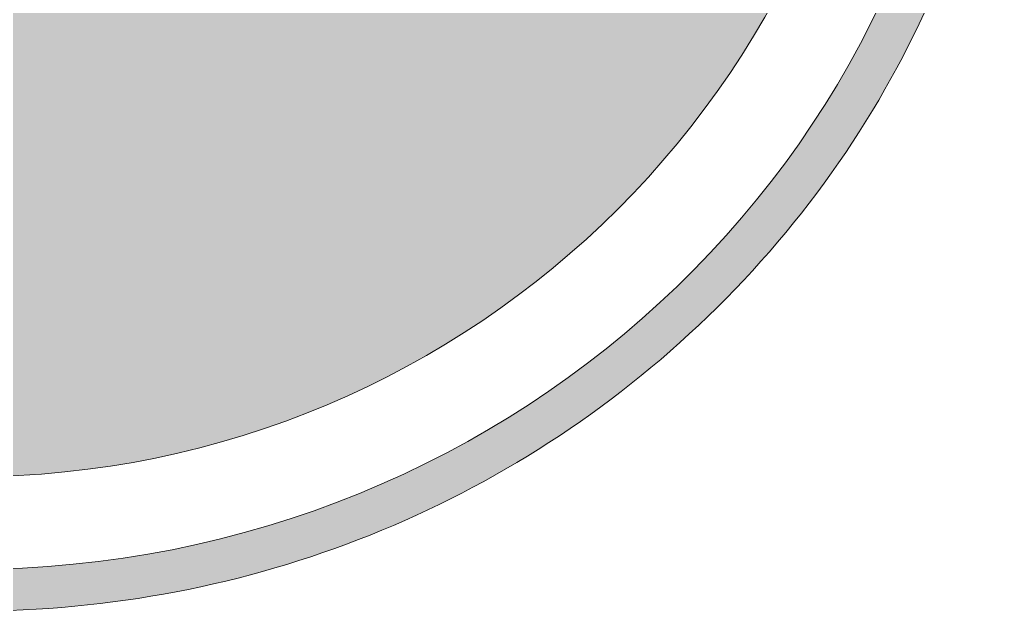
# Model space of a CAD drawing. Header units: inches. Extents: x 14.7 to 21.9, y -12.2 to -0.2.
# Drawn here: x 18.445 to 21.853, y -12.185 to -10.155 of the extents above; entities that cross this region are included whole.
import ezdxf

# ---------------------------------------------------------------- set-up
doc = ezdxf.new("R2010")
doc.units = ezdxf.units.IN
doc.header["$MEASUREMENT"] = 0
doc.layers.add('Layer 1', color=7, linetype='Continuous')

msp = doc.modelspace()

# ---------------------------------------------------------------- hatches: boundary and pattern name
at = {"layer": 'Layer 1', "true_color": 0xa16e58}
h = msp.add_hatch(color=35, dxfattribs=at)
h.dxf.hatch_style = 2
edge = h.paths.add_edge_path()
edge.add_spline(control_points=[(18.2776, -12.1849), (17.3226, -12.1849), (16.4246, -11.8255), (15.7493, -11.173), (15.074, -10.5205), (14.702, -9.653), (14.702, -8.7302), (14.702, -8.7302), (14.702, -3.6396), (14.702, -3.6396), (14.702, -2.7168), (15.074, -1.8492), (15.7493, -1.1967), (16.4246, -0.5442), (17.3226, -0.1849), (18.2776, -0.1849), (19.2327, -0.1849), (20.1306, -0.5442), (20.806, -1.1967), (21.4813, -1.8492), (21.8532, -2.7168), (21.8532, -3.6396), (21.8532, -3.6396), (21.8532, -8.7302), (21.8532, -8.7302), (21.8532, -9.653), (21.4813, -10.5205), (20.806, -11.173), (20.1306, -11.8255), (19.2327, -12.1849), (18.2776, -12.1849)], knot_values=[0, 0, 0, 0, 1, 1, 1, 2, 2, 2, 3, 3, 3, 4, 4, 4, 5, 5, 5, 6, 6, 6, 7, 7, 7, 8, 8, 8, 9, 9, 9, 10, 10, 10, 10], degree=3, periodic=1)
edge = h.paths.add_edge_path()
edge.add_spline(control_points=[(18.2776, -0.3284), (16.388, -0.3284), (14.8506, -1.8138), (14.8506, -3.6396), (14.8506, -3.6396), (14.8506, -8.7302), (14.8506, -8.7302), (14.8506, -10.556), (16.388, -12.0413), (18.2776, -12.0413), (18.2776, -12.0413), (18.2776, -12.0413), (18.2776, -12.0413), (20.1673, -12.0413), (21.7047, -10.556), (21.7047, -8.7302), (21.7047, -8.7302), (21.7047, -3.6396), (21.7047, -3.6396), (21.7047, -1.8138), (20.1673, -0.3284), (18.2776, -0.3284)], knot_values=[0, 0, 0, 0, 1, 1, 1, 2, 2, 2, 3, 3, 3, 4, 4, 4, 5, 5, 5, 6, 6, 6, 7, 7, 7, 7], degree=3, periodic=1)
h = msp.add_hatch(color=35, dxfattribs=at)
h.dxf.hatch_style = 2
edge = h.paths.add_edge_path()
edge.add_spline(control_points=[(18.2776, -11.7233), (18.2776, -11.7233), (18.2776, -11.7233), (18.2776, -11.7233), (16.5437, -11.7233), (15.1381, -10.3177), (15.1381, -8.5837), (15.1381, -8.5837), (15.1381, -3.786), (15.1381, -3.786), (15.1381, -2.0521), (16.5437, -0.6465), (18.2776, -0.6465), (18.2776, -0.6465), (18.2776, -0.6465), (18.2776, -0.6465), (20.0116, -0.6465), (21.4172, -2.0521), (21.4172, -3.786), (21.4172, -3.786), (21.4172, -8.5837), (21.4172, -8.5837), (21.4172, -10.3177), (20.0116, -11.7233), (18.2776, -11.7233)], knot_values=[0, 0, 0, 0, 1, 1, 1, 2, 2, 2, 3, 3, 3, 4, 4, 4, 5, 5, 5, 6, 6, 6, 7, 7, 7, 8, 8, 8, 8], degree=3, periodic=1)

# ---------------------------------------------------------------- linework, layer by layer
at = {"layer": 'Layer 1', "lineweight": 0}
for points, knots in [([(18.2776, -12.1849), (17.3226, -12.1849), (16.4246, -11.8255), (15.7493, -11.173), (15.074, -10.5205), (14.702, -9.653), (14.702, -8.7302), (14.702, -8.7302), (14.702, -3.6396), (14.702, -3.6396), (14.702, -2.7168), (15.074, -1.8492), (15.7493, -1.1967), (16.4246, -0.5442), (17.3226, -0.1849), (18.2776, -0.1849), (19.2327, -0.1849), (20.1306, -0.5442), (20.806, -1.1967), (21.4813, -1.8492), (21.8532, -2.7168), (21.8532, -3.6396), (21.8532, -3.6396), (21.8532, -8.7302), (21.8532, -8.7302), (21.8532, -9.653), (21.4813, -10.5205), (20.806, -11.173), (20.1306, -11.8255), (19.2327, -12.1849), (18.2776, -12.1849)], [0, 0, 0, 0, 1, 1, 1, 2, 2, 2, 3, 3, 3, 4, 4, 4, 5, 5, 5, 6, 6, 6, 7, 7, 7, 8, 8, 8, 9, 9, 9, 10, 10, 10, 10]), ([(18.2776, -0.3284), (16.388, -0.3284), (14.8506, -1.8138), (14.8506, -3.6396), (14.8506, -3.6396), (14.8506, -8.7302), (14.8506, -8.7302), (14.8506, -10.556), (16.388, -12.0413), (18.2776, -12.0413), (18.2776, -12.0413), (18.2776, -12.0413), (18.2776, -12.0413), (20.1673, -12.0413), (21.7047, -10.556), (21.7047, -8.7302), (21.7047, -8.7302), (21.7047, -3.6396), (21.7047, -3.6396), (21.7047, -1.8138), (20.1673, -0.3284), (18.2776, -0.3284)], [0, 0, 0, 0, 1, 1, 1, 2, 2, 2, 3, 3, 3, 4, 4, 4, 5, 5, 5, 6, 6, 6, 7, 7, 7, 7]), ([(18.2776, -11.7233), (18.2776, -11.7233), (18.2776, -11.7233), (18.2776, -11.7233), (16.5437, -11.7233), (15.1381, -10.3177), (15.1381, -8.5837), (15.1381, -8.5837), (15.1381, -3.786), (15.1381, -3.786), (15.1381, -2.0521), (16.5437, -0.6465), (18.2776, -0.6465), (18.2776, -0.6465), (18.2776, -0.6465), (18.2776, -0.6465), (20.0116, -0.6465), (21.4172, -2.0521), (21.4172, -3.786), (21.4172, -3.786), (21.4172, -8.5837), (21.4172, -8.5837), (21.4172, -10.3177), (20.0116, -11.7233), (18.2776, -11.7233)], [0, 0, 0, 0, 1, 1, 1, 2, 2, 2, 3, 3, 3, 4, 4, 4, 5, 5, 5, 6, 6, 6, 7, 7, 7, 8, 8, 8, 8])]:
    msp.add_open_spline(points, degree=3, knots=knots, dxfattribs=at)

doc.saveas('drawing.dxf')
